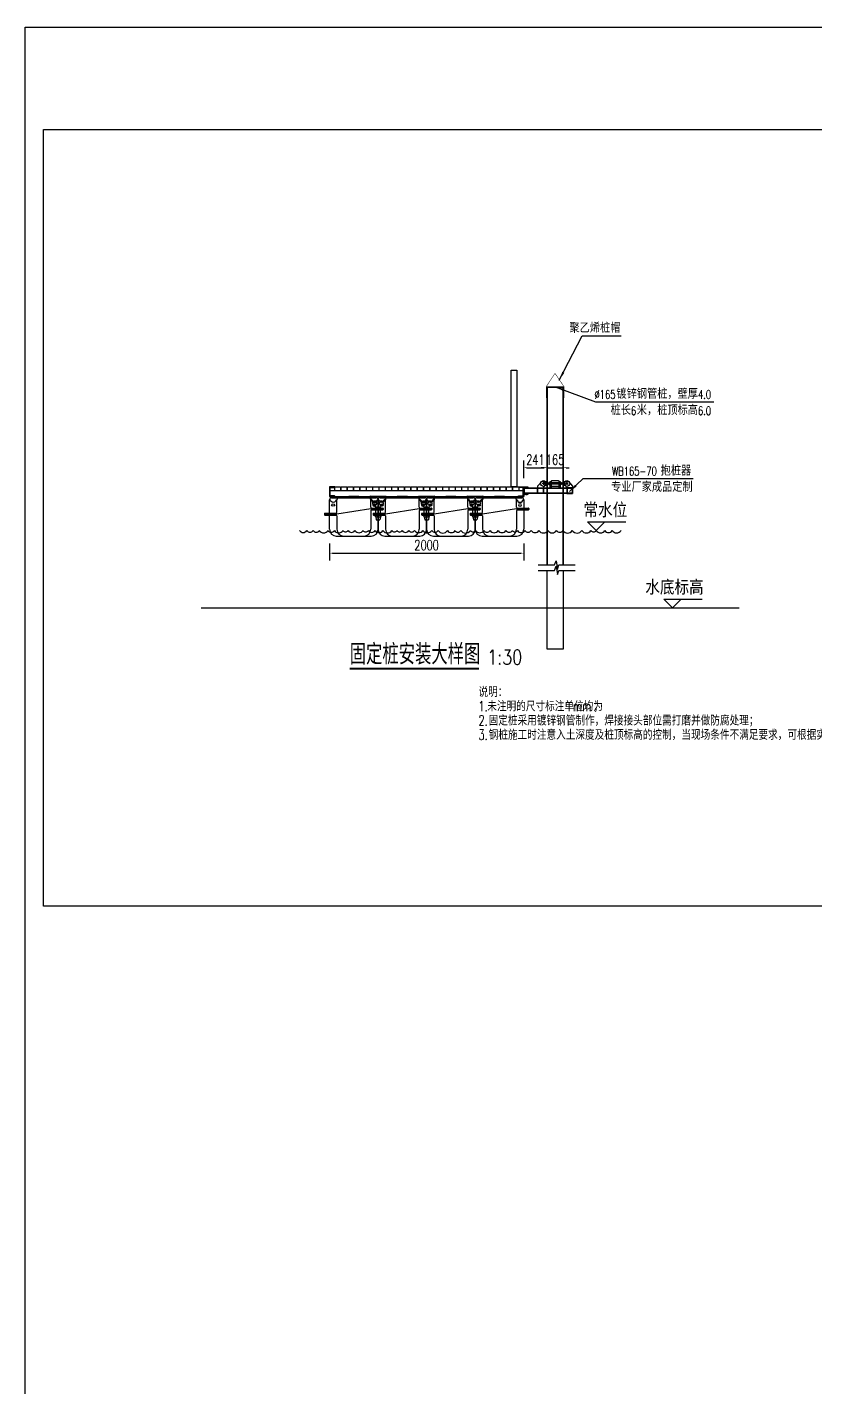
# Model space of a CAD drawing. Header units: millimetres. Extents: x 7263 to 319917, y -161937 to 156976.
# Drawn here: x 203797 to 211907, y -14937 to -936 of the extents above; entities that cross this region are included whole.
import ezdxf

# ---------------------------------------------------------------- set-up
doc = ezdxf.new("R2010")
doc.units = ezdxf.units.MM
doc.header["$LTSCALE"] = 1000
doc.linetypes.add('ACAD_ISO03W100', pattern=[30, 12, -18])
for name, color, linetype in [('00-HATCH(填充)', 250, 'Continuous'), ('DIM_ELEV', 3, 'Continuous'), ('DIM_LEAD', 3, 'Continuous'), ('DIM_SYMB', 3, 'Continuous'), ('PUB_DIM', 3, 'Continuous'), ('PUB_TEXT', 7, 'Continuous'), ('W-PLASTIC_RAILINGS塑木栏杆', 6, 'Continuous'), ('W-STEEL_FRAME钢架', 3, 'Continuous'), ('W-STEEL_KEEL钢龙骨', 5, 'Continuous'), ('ZJ', 251, 'Continuous'), ('水位', 102, 'Continuous')]:
    doc.layers.add(name, color=color, linetype=linetype)
doc.styles.add('_TCH_DIM', font='SIMPLEX.shx', dxfattribs={"bigfont": 'hztxt.shx'})
doc.styles.get("Standard").update_dxf_attribs({"font": 'simplex.shx', "width": 0.8, "bigfont": 'hztxt.shx'})
doc.styles.add('STANDARD_T3', font='simplex.shx', dxfattribs={"width": 0.7, "bigfont": 'hztxt.shx'})
doc.dimstyles.new('W&&30', dxfattribs={"dimtxt": 105, "dimasz": 30, "dimexe": 75, "dimexo": 90, "dimgap": 30, "dimtad": 1, "dimdec": 0, "dimzin": 0, "dimdsep": 46, "dimtxsty": 'STANDARD_T3', "dimcen": 0.09, "dimclrd": 1, "dimclre": 1, "dimclrt": 7, "dimazin": 2, "dimtfac": 1, "dimtdec": 0, "dimtix": 1, "dimtmove": 2, "dimatfit": 3, "dimfxl": 0, "dimtolj": 1, "dimtzin": 0, "dimarcsym": 0})

# ---------------------------------------------------------------- blocks, each defined once
blk = doc.blocks.new('$matou$00000005')
for p, q in [((-250, 31, 0), (-250, 171, 0)), ((-230, 191, 0), (230, 191, 0)), ((-209, 193, 0), (208, 193, 0)), ((-209, 193, 0), (-209, 191, 0)), ((-174, 41, 0), (-174, 171, 0)), ((174, 95, 0), (174, 171, 0)), ((208, 193, 0), (208, 191, 0)), ((250, 171, 0), (250, 85, 0)), ((-302, 22, 0), (-174, 22, 0)), ((-298, 31, 0), (-184, 31, 0)), ((-298, 13, 0), (-184, 13, 0)), ((-250, -134, 0), (-250, 13, 0)), ((174, 76, 0), (-174, 22, 0)), ((-174, 3, 0), (-174, -134, 0)), ((174, 76, 0), (302, 76, 0)), ((174, 57, 0), (174, -134, 0)), ((184, 85, 0), (298, 85, 0)), ((184, 67, 0), (298, 67, 0)), ((250, 67, 0), (250, -134, 0)), ((-180, -204, 0), (180, -204, 0))]:
    blk.add_line(p, q)
at = {"ltscale": 0.5}
for p, q in [((-302, 27, 0), (-302, 17, 0)), ((302, 81, 0), (302, 71, 0))]:
    blk.add_line(p, q, dxfattribs=at)
for centre, radius, start, end in [((-230, 171, 0), 20, 90, 180), ((0, -1972, 0), 2175, 84.5043, 95.4957), ((-154, 171, 0), 20, 90, 180), ((154, 171, 0), 20, 0, 90), ((230, 171, 0), 20, 0, 90), ((-298, 17, 0), 4, 180, 270), ((-184, 41, 0), 10, 270, 0), ((-184, 3, 0), 10, 0, 90), ((184, 95, 0), 10, 180, 270), ((184, 57, 0), 10, 90, 180), ((298, 71, 0), 4, 270, 0), ((-180, -134, 0), 70, 180, 270), ((-104, -134, 0), 70, 180, 270), ((104, -134, 0), 70, 270, 0), ((180, -134, 0), 70, 270, 0)]:
    blk.add_arc(centre, radius, start, end)
for centre, start, end in [((-298, 27, 0), 90, 180), ((298, 81, 0), 0, 90)]:
    blk.add_arc(centre, 4, start, end, dxfattribs=at)
at = {"extrusion": (0, 0, -1)}
blk.add_ellipse((-212, 171, 0), major_axis=(-30.4, 0), ratio=0.921809, start_param=3.141593, end_param=6.283185, dxfattribs=at)
blk.add_ellipse((212, 172, 0), major_axis=(30.4, 0.1), ratio=0.921809, start_param=3.141593, end_param=6.283185)
blk.add_ellipse((-212, 117, 0), major_axis=(-16, 0), ratio=0.75)
blk.add_ellipse((212, 117, 0), major_axis=(16, 0), ratio=0.75, dxfattribs=at)
blk = doc.blocks.new('*U225')
blk.add_blockref('$matou$00000005', (0, 0, 0))
blk = doc.blocks.new('*U226')
at = {"color": 0, "linetype": 'ByBlock', "lineweight": -2, "transparency": 16777216}
for p in [(0, 0), (500, 0), (1000, 0), (1500, 0)]:
    blk.add_blockref('*U225', p, dxfattribs=at)
blk = doc.blocks.new('*U227')
for p, q in [((-86, 105), (-56, 78)), ((-79, 122), (79, 122)), ((-52, 58), (-52, 70)), ((-49, 31), (-28, 14)), ((-43, 75), (42, 75)), ((-24, -92), (-24, 6)), ((-19, 11), (19, 11)), ((24, -92), (24, 6)), ((49, 31), (28, 14)), ((52, 58), (52, 70)), ((86, 105), (56, 78)), ((-29, -83), (-29, -77)), ((-26, -74), (-24, -74)), ((-24, -92), (-18, -120)), ((-24, -92), (24, -92)), ((-16, -122), (16, -122)), ((-6, -83), (-6, -78)), ((6, -83), (6, -78)), ((24, -92), (18, -120)), ((26, -74), (24, -74)), ((29, -83), (29, -77))]:
    blk.add_line(p, q)
at = {"ltscale": 0.1}
for p, q in [((-18, -120), (-18, -122)), ((-18, -122), (-16, -122)), ((16, -122), (18, -122)), ((18, -120), (18, -122))]:
    blk.add_line(p, q, dxfattribs=at)
for centre, radius, start, end in [((-79, 112), 10, 90, 228.0009), ((-44, 48), 13.5, 126.5657, 231), ((-62, 70), 10, 0, 48.0009), ((-35, 32), 31.4, 56.4166, 122.8531), ((-43, 38), 10, 184.1479, 231), ((-34, 63), 31.4, 236.1381, 303.5569), ((-34, 6), 10, 0, 51), ((-25, 48), 13.5, 308.3696, 51.9011), ((25, 48), 13.5, 128.0989, 231.6304), ((35, 32), 31.3, 57.1287, 123.6019), ((34, 63), 31.4, 236.4385, 303.8665), ((34, 6), 10, 129, 180), ((42, 38), 10, 309, 355.8521), ((62, 70), 10, 131.9991, 180), ((44, 48), 13.5, 309, 53.4343), ((79, 112), 10, 311.9991, 90), ((-26, -77), 3, 90, 180), ((-16, -120), 2.5, 191.3099, 270), ((-3, -78), 3, 115.3769, 180), ((0, -84), 10, 64.6231, 115.3769), ((3, -78), 3, 0, 64.6231), ((16, -120), 2.5, 270, 348.6901), ((26, -77), 3, 0, 90)]:
    blk.add_arc(centre, radius, start, end)
for centre, major_axis, start_param, end_param in [((-23, -83), (0, -9), 4.712389, 6.115737), ((0, -83), (0, 9), 1.570796, 4.712389)]:
    blk.add_ellipse(centre, major_axis=major_axis, ratio=0.666667, start_param=start_param, end_param=end_param)
at = {"extrusion": (0, 0, -1)}
blk.add_ellipse((23, -83), major_axis=(0, -9), ratio=0.666667, start_param=4.712389, end_param=6.115737, dxfattribs=at)
blk = doc.blocks.new('*U228')
at = {"color": 0, "linetype": 'ByBlock', "lineweight": -2, "transparency": 16777216}
for p in [(0, 0), (500, 0), (1000, 0)]:
    blk.add_blockref('*U227', p, dxfattribs=at)
blk = doc.blocks.new('*D231')
at = {"color": 1, "lineweight": -2, "transparency": 16777216}
for p, q in [((206910, -6252), (206910, -6427)), ((208910, -6252), (208910, -6427)), ((206940, -6352), (208880, -6352))]:
    blk.add_line(p, q, dxfattribs=at)
at = {"color": 1, "transparency": 16777216}
for points in [[(206940, -6347), (206940, -6357), (206910, -6352)], [(208880, -6347), (208880, -6357), (208910, -6352)]]:
    blk.add_solid(points, dxfattribs=at)
at = {"layer": 'Defpoints', "color": 0, "transparency": 16777216}
for p in [(206910, -5669, 0), (208910, -5669, 0), (208910, -6352)]:
    blk.add_point(p, dxfattribs=at)
at = {"color": 7, "transparency": 16777216, "insert": (207910, -6269), "char_height": 105, "attachment_point": 5, "style": 'STANDARD_T3'}
blk.add_mtext('\\A1;2000', dxfattribs=at)
blk = doc.blocks.new('*D232')
at = {"layer": 'Defpoints', "color": 0, "transparency": 16777216}
for p in [(209151, -5472), (208910, -5669), (209151, -5605, 0)]:
    blk.add_point(p, dxfattribs=at)
at = {"layer": 'PUB_DIM', "color": 1, "lineweight": -2, "transparency": 16777216}
for p, q in [((208910, -5579), (208910, -5397)), ((209151, -5515), (209151, -5397)), ((208940, -5472), (209121, -5472))]:
    blk.add_line(p, q, dxfattribs=at)
at = {"layer": 'PUB_DIM', "color": 1, "transparency": 16777216}
for points in [[(208940, -5467), (208940, -5477), (208910, -5472)], [(209121, -5467), (209121, -5477), (209151, -5472)]]:
    blk.add_solid(points, dxfattribs=at)
at = {"layer": 'PUB_DIM', "color": 7, "transparency": 16777216, "insert": (209030, -5389), "char_height": 105, "attachment_point": 5, "style": 'STANDARD_T3'}
blk.add_mtext('\\A1;241', dxfattribs=at)
blk = doc.blocks.new('*D233')
at = {"layer": 'Defpoints', "color": 0, "transparency": 16777216}
for p in [(209316, -5472), (209151, -5605, 0), (209316, -5605, 0)]:
    blk.add_point(p, dxfattribs=at)
at = {"layer": 'PUB_DIM', "color": 1, "lineweight": -2, "transparency": 16777216}
for p, q in [((209151, -5515), (209151, -5397)), ((209316, -5515), (209316, -5397)), ((209121, -5472), (209091, -5472)), ((209151, -5472), (209316, -5472)), ((209346, -5472), (209376, -5472))]:
    blk.add_line(p, q, dxfattribs=at)
at = {"layer": 'PUB_DIM', "color": 1, "transparency": 16777216}
for points in [[(209121, -5467), (209121, -5477), (209151, -5472)], [(209346, -5467), (209346, -5477), (209316, -5472)]]:
    blk.add_solid(points, dxfattribs=at)
at = {"layer": 'PUB_DIM', "color": 7, "transparency": 16777216, "insert": (209233, -5389), "char_height": 105, "attachment_point": 5, "style": 'STANDARD_T3'}
blk.add_mtext('\\A1;165', dxfattribs=at)
blk = doc.blocks.new('*U229')
at = {"layer": 'W-STEEL_KEEL钢龙骨'}
blk.add_lwpolyline([(-30, 20), (30, 20), (30, -20), (-30, -20)], close=True, dxfattribs=at)
blk = doc.blocks.new('*U230')
at = {"layer": 'W-STEEL_KEEL钢龙骨', "color": 0, "linetype": 'ByBlock', "lineweight": -2, "transparency": 16777216}
for p in [(0, 0), (65.5, 0), (131, 0), (196.5, 0), (262, 0), (327.5, 0), (393, 0), (458.5, 0), (524, 0), (589.5, 0), (655, 0), (720.5, 0), (786, 0), (851.5, 0), (917, 0), (982.5, 0), (1048, 0), (1113.5, 0), (1179, 0), (1244.5, 0), (1310, 0), (1375.5, 0), (1441, 0), (1506.5, 0), (1572, 0), (1637.5, 0), (1703, 0), (1768.5, 0), (1834, 0)]:
    blk.add_blockref('*U229', p, dxfattribs=at)
blk = doc.blocks.new('$槽钢$00000003')
blk.add_line((0, -40, 0), (14, -40, 0))
at = {"elevation": 0}
blk.add_lwpolyline([(-22, -40), (-22, 40), (21, 40), (21, 37, -0.414214), (17, 33), (-9, 30, 0.359705), (-17, 22), (-17, -22, 0.37078), (-9, -30), (17, -33, -0.414214), (21, -37), (21, -40)], format="xyb", close=True, dxfattribs=at)

msp = doc.modelspace()

# ---------------------------------------------------------------- linework, layer by layer
at = {"color": 4}
for p, q in [((209167.3, -5635.1, 0), (209163.3, -5635.1, 0)), ((209167.3, -5629.1, 0), (209164.3, -5629.1, 0)), ((209164.3, -5641.1, 0), (209167.3, -5641.1, 0))]:
    msp.add_line(p, q, dxfattribs=at)
for p, q in [((209169.3, -5629.6, 0), (209176.3, -5629.6, 0)), ((209176.3, -5640.6, 0), (209169.3, -5640.6, 0)), ((209180.3, -5636.1, 0), (209176.3, -5632.8, 0)), ((209180.3, -5638.4, 0), (209176.3, -5635.1, 0)), ((209273.3, -5613.6, 0), (209283.3, -5613.6, 0)), ((209286.3, -5636.1, 0), (209290.3, -5632.8, 0)), ((209286.3, -5638.4, 0), (209290.3, -5635.1, 0)), ((209297.3, -5629.6, 0), (209290.3, -5629.6, 0)), ((209290.3, -5640.6, 0), (209297.3, -5640.6, 0)), ((209299.3, -5642.1, 0), (209299.3, -5628.1, 0))]:
    msp.add_line(p, q)
at = {"color": 1}
for p, q in [((209183.3, -5627.6, 0), (209193.3, -5627.6, 0)), ((209193.3, -5641.6, 0), (209183.3, -5641.6, 0)), ((209283.3, -5627.6, 0), (209273.3, -5627.6, 0)), ((209283.3, -5641.6, 0), (209273.3, -5641.6, 0))]:
    msp.add_line(p, q, dxfattribs=at)
at = {"color": 6, "linetype": 'ACAD_ISO03W100'}
for p, q in [((209283.3, -5628.6, 0), (209183.3, -5628.6, 0)), ((209283.3, -5640.6, 0), (209183.3, -5640.6, 0))]:
    msp.add_line(p, q, dxfattribs=at)
at = {"color": 2}
for p, q in [((209183.3, -5634.6, 0), (209193.3, -5634.6, 0)), ((209273.3, -5634.6, 0), (209283.3, -5634.6, 0))]:
    msp.add_line(p, q, dxfattribs=at)
at = {"color": 253}
msp.add_line((205589.5, -6914.8), (211127.3, -6914.8), dxfattribs=at)
at = {"const_width": 5, "elevation": 0}
msp.add_lwpolyline([(209140.8, -4755.6), (209140.8, -4638.6), (209231.9, -4500.5), (209325.8, -4638.6), (209325.8, -4755.6)], dxfattribs=at)
at = {"elevation": 0}
for points in [[(209163.3, -5640.1), (209165.3, -5642.1), (209165.3, -5628.1), (209163.3, -5630.1)], [(209167.3, -5643.6), (209167.3, -5640.6), (209167.3, -5629.6), (209167.3, -5626.6)], [(209299.3, -5643.6), (209299.3, -5640.6), (209299.3, -5629.6), (209299.3, -5626.6)]]:
    msp.add_lwpolyline(points, close=True, dxfattribs=at)
for points in [[(209165.3, -5642.1), (209167.3, -5642.1), (209167.3, -5628.1), (209165.3, -5628.1)], [(209180.3, -5621.6), (209180.3, -5649.6), (209183.3, -5649.6), (209183.3, -5621.6), (209180.3, -5621.6), (209180.3, -5622.6)], [(209286.3, -5621.6), (209286.3, -5649.6), (209283.3, -5649.6), (209283.3, -5621.6), (209286.3, -5621.6), (209286.3, -5622.6)]]:
    msp.add_lwpolyline(points, dxfattribs=at)
for points in [[(209169.3, -5646.6), (209176.3, -5646.6), (209176.3, -5645.6), (209180.3, -5645.6), (209180.3, -5624.6), (209176.3, -5624.6), (209176.3, -5645.6), (209176.3, -5623.6), (209169.3, -5623.6, 0.6666667), (209169.3, -5629.6, 0.3636364), (209169.3, -5640.6, 0.6666667)], [(209200.8, -5604.6), (209265.8, -5604.6, -0.4142136), (209270.8, -5609.6), (209270.8, -5659.6, -0.4142136), (209265.8, -5664.6), (209200.8, -5664.6, -0.4142136), (209195.8, -5659.6), (209195.8, -5609.6, -0.4142136)], [(209297.3, -5646.6), (209290.3, -5646.6), (209290.3, -5645.6), (209286.3, -5645.6), (209286.3, -5624.6), (209290.3, -5624.6), (209290.3, -5645.6), (209290.3, -5623.6), (209297.3, -5623.6, -0.6666667), (209297.3, -5629.6, -0.3636364), (209297.3, -5640.6, -0.6666667)]]:
    msp.add_lwpolyline(points, format="xyb", close=True, dxfattribs=at)
at = {"lineweight": -3}
for centre in [(209113.1, -5634.6, 0), (209353.4, -5634.6, 0)]:
    msp.add_circle(centre, 30, dxfattribs=at)
at = {"layer": '00-HATCH(填充)', "color": 0, "lineweight": -3, "ltscale": 0.5}
for p, q in [((209125.6, -5634.6, 0), (209100.6, -5634.6, 0)), ((209113.1, -5622.1, 0), (209113.1, -5647.1, 0)), ((209340.9, -5634.6, 0), (209365.9, -5634.6, 0)), ((209353.4, -5622.1, 0), (209353.4, -5647.1, 0))]:
    msp.add_line(p, q, dxfattribs=at)
at = {"layer": '00-HATCH(填充)', "color": 0, "lineweight": -3}
for centre in [(209113.1, -5634.6, 0), (209353.4, -5634.6, 0)]:
    msp.add_circle(centre, 6, dxfattribs=at)
at = {"layer": 'DIM_ELEV'}
for p, q in [((209655.6, -6119.7), (209565.6, -6029.7)), ((209565.6, -6029.7), (209960.7, -6029.7)), ((209655.6, -6119.7), (209745.6, -6029.7)), ((210441.4, -6914.8), (210351.4, -6824.8)), ((210351.4, -6824.8), (210746.5, -6824.8)), ((210441.4, -6914.8), (210531.4, -6824.8))]:
    msp.add_line(p, q, dxfattribs=at)
at = {"layer": 'DIM_LEAD'}
for p, q in [((209276.3, -4569.5), (209511.3, -4113.9)), ((209511.3, -4113.9), (209914.5, -4113.9)), ((209233.3, -4638.6), (209649.1, -4793.4)), ((209649.1, -4793.4), (210867.4, -4793.4)), ((209381.5, -5718.6), (209522.4, -5584.1)), ((209522.4, -5584.1), (210654.2, -5584.1))]:
    msp.add_line(p, q, dxfattribs=at)
for points in [[(209276.3, -4569.5, 0, 24, 0), (209317.6, -4489.5, 0, 0, 0)], [(209233.3, -4638.6, 0, 24, 0), (209317.6, -4670, 0, 0, 0)], [(209381.5, -5718.6, 0, 24, 0), (209446.6, -5656.4, 0, 0, 0)]]:
    msp.add_lwpolyline(points, format="xyseb", dxfattribs=at)
at = {"layer": 'DIM_SYMB', "linetype": 'Continuous'}
for points in [[(209058.8, -6473.8), (209227.5, -6473.8), (209242.7, -6431.8), (209257.6, -6515.8), (209272.5, -6473.8), (209441.1, -6473.8)], [(209058.8, -6529.1), (209227.5, -6529.1), (209242.7, -6487.1), (209257.6, -6571.1), (209272.5, -6529.1), (209441.1, -6529.1)]]:
    msp.add_lwpolyline(points, dxfattribs=at)
at = {"layer": 'DIM_SYMB', "const_width": 21}
msp.add_lwpolyline([(207118.5, -7540), (208450.3, -7540)], dxfattribs=at)
at = {"layer": 'W-PLASTIC_RAILINGS塑木栏杆', "elevation": 0}
msp.add_lwpolyline([(208840.1, -5668.6), (208780.1, -5668.6), (208780.1, -4468.6), (208840.1, -4468.6)], close=True, dxfattribs=at)
at = {"layer": 'W-STEEL_FRAME钢架'}
for p, q in [((209178.3, -5678.6, 0), (209288.3, -5678.6, 0)), ((209183.3, -5673.6, 0), (209183.3, -5613.6, 0)), ((209273.3, -5673.6, 0), (209273.3, -5613.6, 0)), ((209283.3, -5613.6, 0), (209283.3, -5673.6, 0))]:
    msp.add_line(p, q, dxfattribs=at)
for points in [[(203776.7, -935.7), (273834.7, -935.7), (273834.7, -64320), (203776.7, -64320)], [(203965.6, -1989.7), (219700.4, -1989.7), (219700.4, -9988.5), (203965.6, -9988.5)]]:
    msp.add_lwpolyline(points, close=True, dxfattribs=at)
at = {"layer": 'W-STEEL_FRAME钢架', "elevation": 0}
for points in [[(206963.9, -5668.6), (206910.1, -5668.6), (206910.1, -5768.6), (206963.9, -5768.6), (206963.9, -5765.9, 0.3988949), (206960.3, -5762.1), (206922.3, -5760.1, -0.3988949), (206916.4, -5753.9), (206916.4, -5683.3, -0.3988949), (206922.3, -5677), (206960.3, -5675, 0.3988949), (206963.9, -5671.3)], [(208856.4, -5668.6), (208910.1, -5668.6), (208910.1, -5768.6), (208856.4, -5768.6), (208856.4, -5765.9, -0.3988949), (208859.9, -5762.1), (208898, -5760.1, 0.3988949), (208903.9, -5753.9), (208903.9, -5683.3, 0.3988949), (208898, -5677), (208859.9, -5675, -0.3988949), (208856.4, -5671.3)], [(209113.1, -5678.6), (209135.9, -5631.9, 0.2679525), (209135.6, -5626.9), (209128.1, -5615.8, 0.2493247), (209124, -5613.6), (209100.2, -5613.6, 0.1989124), (209096.7, -5615), (209053.1, -5661.1), (209053.1, -5678.6)], [(209353.4, -5678.6), (209330.6, -5631.9, -0.2679525), (209331, -5626.9), (209338.5, -5615.8, -0.2493247), (209342.6, -5613.6), (209366.4, -5613.6, -0.1989124), (209369.9, -5615), (209413.4, -5661.1), (209413.4, -5678.6)]]:
    msp.add_lwpolyline(points, format="xyb", close=True, dxfattribs=at)
for points in [[(206910.1, -5768.6), (208910.1, -5768.6), (208910.1, -5708.6), (206910.1, -5708.6)], [(208915.1, -5678.6), (209413.4, -5678.6), (209413.4, -5738.6), (208915.1, -5738.6)], [(208918.1, -5681.6), (209410.4, -5681.6), (209410.4, -5735.6), (208918.1, -5735.6)], [(209053.1, -5678.6), (209113.1, -5678.6), (209113.1, -5738.6), (209053.1, -5738.6)], [(209056.1, -5681.6), (209110.1, -5681.6), (209110.1, -5735.6), (209056.1, -5735.6)], [(209413.4, -5678.6), (209353.4, -5678.6), (209353.4, -5738.6), (209413.4, -5738.6)], [(209410.4, -5681.6), (209356.4, -5681.6), (209356.4, -5735.6), (209410.4, -5735.6)]]:
    msp.add_lwpolyline(points, close=True, dxfattribs=at)
msp.add_lwpolyline([(209183.3, -5613.6), (209193.3, -5613.6), (209193.3, -5673.6, 0.4142136), (209198.3, -5678.6)], format="xyb", dxfattribs=at)
at = {"layer": 'W-STEEL_FRAME钢架'}
for centre, start, end in [((209178.3, -5673.6, 0), 270, 0), ((209268.3, -5673.6, 0), 270, 0), ((209288.3, -5673.6, 0), 180, 270)]:
    msp.add_arc(centre, 5, start, end, dxfattribs=at)
at = {"layer": 'ZJ', "color": 1, "linetype": 'Continuous', "elevation": 0}
for points in [[(209150.8, -6473.8), (209150.8, -4638.6), (209315.8, -4638.6), (209315.8, -6473.8)], [(209154.8, -6473.8), (209154.8, -4642.6), (209311.8, -4642.6), (209311.8, -6473.8)], [(209315.8, -6529.1), (209315.8, -7341.5), (209150.8, -7341.5), (209150.8, -6529.1)]]:
    msp.add_lwpolyline(points, dxfattribs=at)
at = {"layer": '水位', "color": 4, "elevation": 0}
msp.add_lwpolyline([(206602.5, -6119.7, 0.5205671), (206676.6, -6119.7, 0.5205671), (206741.5, -6119.7, 0.5205671), (206805, -6119.7, 0.5205671), (206894.9, -6119.7, 0.5205671), (206959.7, -6119.7, 0.5205671), (207049.9, -6119.7, 0.5205671), (207100.9, -6119.7, 0.5205671), (207172.4, -6119.7, 0.5205671), (207255.9, -6119.7, 0.5205671), (207309.9, -6119.7, 0.5205671), (207379.2, -6119.7, 0.5205671), (207458.8, -6119.7, 0.5205671), (207552.5, -6119.7, 0.5205671), (207603.2, -6119.7, 0.5205671), (207658.4, -6119.7, 0.5205671), (207727.7, -6119.7, 0.5205671), (207785.3, -6119.7, 0.5205671), (207871.1, -6119.7, 0.5205671), (207962.9, -6119.7, 0.5205671), (208029.6, -6119.7, 0.5205671), (208125, -6119.7, 0.5205671), (208203.1, -6119.7, 0.5205671), (208262.2, -6119.7, 0.5205671), (208360.2, -6119.7, 0.5205671), (208414.5, -6119.7, 0.5205671), (208499.5, -6119.7, 0.5205671), (208562.8, -6119.7, 0.5205671), (208646.7, -6119.7, 0.5205671), (208727.1, -6119.7, 0.5205671), (208794, -6119.7, 0.5205671), (208845.2, -6119.7, 0.5205671), (208921.4, -6119.7, 0.5205671), (208987.7, -6119.7, 0.5205671), (209065.2, -6119.7, 0.5205671), (209159.2, -6119.7, 0.5205671), (209247.4, -6119.7, 0.5205671), (209314, -6119.7, 0.5205671), (209409.9, -6119.7, 0.5205671), (209508.1, -6119.7, 0.5205671), (209601.8, -6119.7, 0.5205671), (209656.8, -6119.7, 0.5205671), (209745.8, -6119.7, 0.5205671), (209820.9, -6119.7, 0.5205671), (209911.7, -6119.7, 0.5205671)], format="xyb", dxfattribs=at)

# ---------------------------------------------------------------- block references
for name, p in [('*U226', (207160.2, -5972.1, 0)), ('*U228', (207410.1, -5887.1, 0))]:
    msp.add_blockref(name, p)
at = {"layer": 'W-STEEL_FRAME钢架'}
msp.add_blockref('$槽钢$00000003', (208931.6, -5708.6, 0), dxfattribs=at)
at = {"layer": 'W-STEEL_KEEL钢龙骨'}
msp.add_blockref('*U230', (206993.9, -5688.6, 0), dxfattribs=at)

# ---------------------------------------------------------------- texts
at = {"layer": 'PUB_TEXT', "color": 7, "style": '_TCH_DIM'}
for s, height, p in [('聚乙烯桩帽', 105, (209380.3, -4082.4)), ('镀锌钢管桩，壁厚', 105, (209863.9, -4761.9)), ('桩长', 105, (209803.9, -4929.9)), ('米，桩顶标高', 105, (210073.9, -4929.9)), ('抱桩器', 105, (210319.3, -5552.6)), ('专业厂家成品定制', 105, (209809.2, -5720.6)), ('常水位', 150, (209525.4, -5984.7)), ('水底标高', 150, (210162.3, -6779.8))]:
    msp.add_text(s, height=height, dxfattribs=at).set_placement(p)
at = {"layer": 'PUB_TEXT', "color": 7, "style": '_TCH_DIM', "width": 0.705882}
for s, height, p in [('%%c165', 89.25, (209638.9, -4761.9)), ('4.0', 89.25, (210703.9, -4761.9)), ('6', 89.2, (210013.9, -4929.9)), ('6.0', 89.25, (210703.9, -4929.9)), ('WB165-70', 89.25, (209818.3, -5552.6))]:
    msp.add_text(s, height=height, dxfattribs=at).set_placement(p)
at = {"layer": 'PUB_TEXT', "color": 7, "width": 0.8}
for s, height, p in [('固定桩安装大样图', 210, (207118.5, -7498)), ('1:30', 150, (208534.3, -7498))]:
    msp.add_text(s, height=height, dxfattribs=at).set_placement(p)
at = {"layer": 'PUB_TEXT', "width": 0.7}
for s, p in [('说明：', (208443.7, -7833.1, 0)), ('1.', (208443.7, -7980.1, 0)), ('未注明的尺寸标注单位均为', (208534.7, -7980.1, 0)), ('mm', (209416.7, -7980.1, 0)), ('；', (209626.7, -7980.1, 0)), ('2.', (208443.7, -8127.1, 0)), ('固定桩采用镀锌钢管制作，焊接接头部位需打磨并做防腐处理；', (208548.7, -8127.1, 0)), ('3.', (208443.7, -8274.1, 0)), ('钢桩施工时注意入土深度及桩顶标高的控制，当现场条件不满足要求，可根据实际情况调整位置；', (208548.7, -8274.1, 0))]:
    msp.add_text(s, height=105, dxfattribs=at).set_placement(p)

# ---------------------------------------------------------------- dimensions: what is measured, and where the dimension line sits
dim = msp.add_linear_dim(base=(208910.1, -6351.7), p1=(206910.1, -5668.6, 0), p2=(208910.1, -5668.6, 0), dimstyle='W&&30', override={"dimfxlon": 1})
dim.commit()
dim.dimension.update_dxf_attribs({"geometry": '*D231', "text_midpoint": (207910.1, -6269.2)})
at = {"layer": 'PUB_DIM'}
for base, p1, p2, picture, middle in [((209150.8, -5471.6, 0), (208910.1, -5668.6, 0), (209150.8, -5604.6, 0), '*D232', (209030.5, -5389.1, 0)), ((209315.8, -5471.6, 0), (209150.8, -5604.6, 0), (209315.8, -5604.6, 0), '*D233', (209233.3, -5389.1, 0))]:
    dim = msp.add_linear_dim(base=base, p1=p1, p2=p2, dimstyle='W&&30', dxfattribs=at)
    dim.commit()
    dim.dimension.update_dxf_attribs({"geometry": picture, "text_midpoint": middle})

doc.saveas('drawing.dxf')
